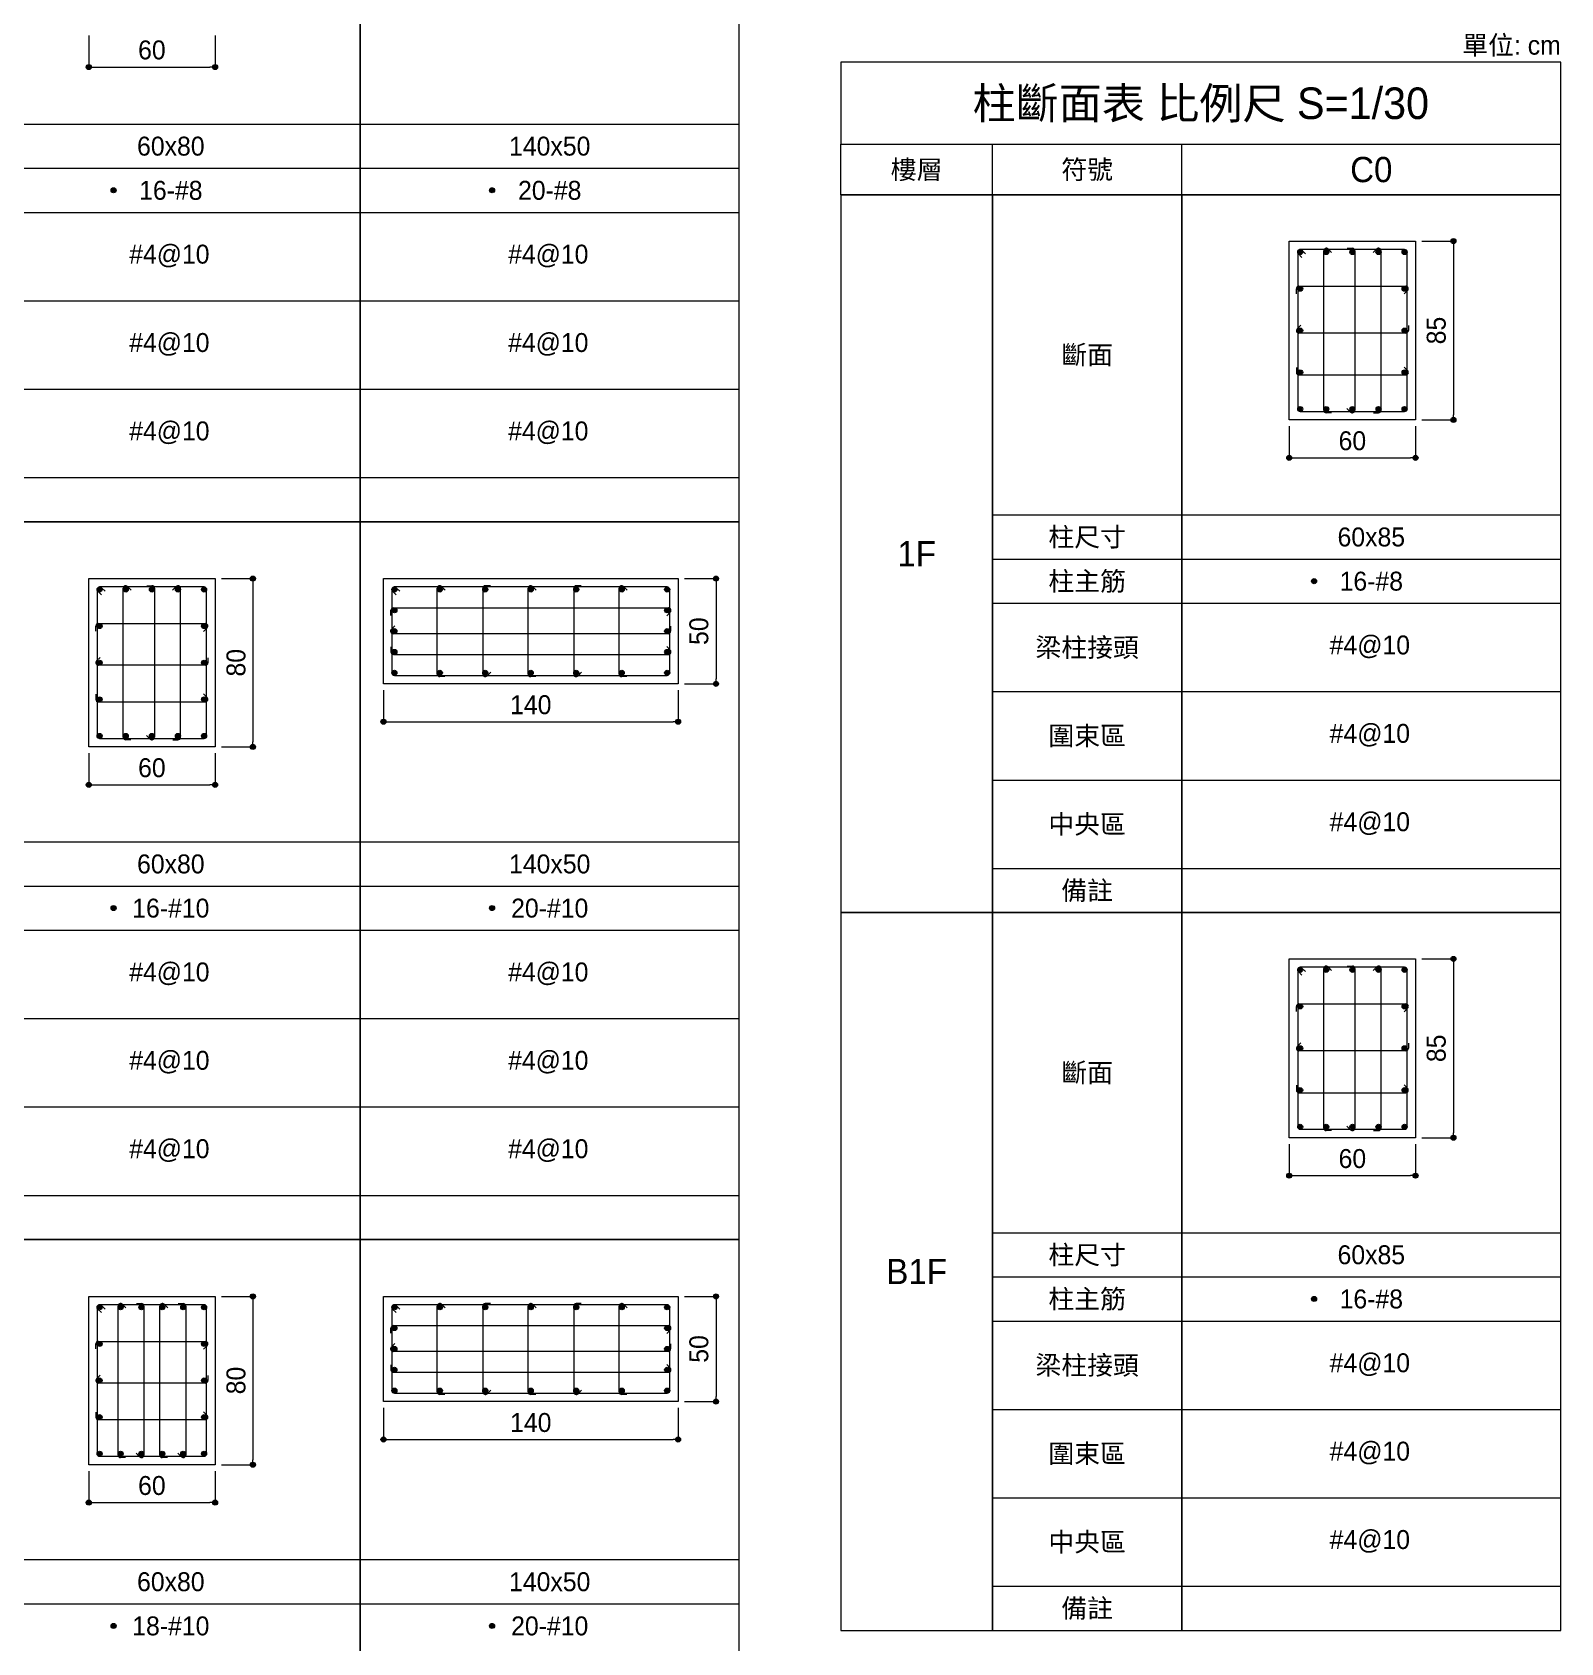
# Model space of a CAD drawing. Header units: millimetres. Extents: x 0 to 4841, y 0 to 7079.
# Drawn here: x 2421 to 4841, y 2772 to 5323 of the extents above; entities that cross this region are included whole.
import ezdxf
from ezdxf.enums import TextEntityAlignment as Align

# ---------------------------------------------------------------- set-up
doc = ezdxf.new("R2010")
doc.units = ezdxf.units.MM
for name, color, linetype, lineweight in [('101', 1, 'Continuous', 0), ('26', 1, 'Continuous', 15), ('27', 3, 'Continuous', 15), ('DIM', 7, 'Continuous', 15), ('FL', 4, 'Continuous', 0), ('MAIN', 2, 'Continuous', 15), ('MAINBAR', 2, 'Continuous', 0), ('SECTTXT', 2, 'Continuous', 0), ('STIRRUP', 2, 'Continuous', 15), ('SYMBOL', 7, 'Continuous', 0), ('TEXT', 2, 'Continuous', 0), ('TIES', 3, 'Continuous', 0)]:
    doc.layers.add(name, color=color, linetype=linetype, lineweight=lineweight)
doc.styles.add('圖名', font='', dxfattribs={"height": 50})
doc.styles.add('斷面標註30', font='', dxfattribs={"height": 30})
doc.styles.add('構件符號', font='', dxfattribs={"height": 40})
doc.styles.add('樓層符號', font='', dxfattribs={"height": 40})
doc.styles.add('註解', font='', dxfattribs={"height": 40})
doc.styles.add('項目欄', font='', dxfattribs={"height": 30})
doc.styles.get('圖名').set_extended_font_data('新細明體')
doc.styles.get('斷面標註30').set_extended_font_data('新細明體')
doc.styles.get('構件符號').set_extended_font_data('新細明體')
doc.styles.get('樓層符號').set_extended_font_data('新細明體')
doc.styles.get('註解').set_extended_font_data('新細明體')
doc.styles.get('項目欄').set_extended_font_data('新細明體')

# ---------------------------------------------------------------- blocks, each defined once
blk = doc.blocks.new('VDDIM_CIRCLE')
h = blk.add_hatch(color=256)
edge = h.paths.add_edge_path()
edge.add_arc((0, 0), 0.5, 0, 180)
edge.add_arc((0, 0), 0.5, 180, 360)
h = blk.add_hatch(color=256)
edge = h.paths.add_edge_path()
edge.add_arc((0, 0), 0.5, 0, 180)
edge.add_arc((0, 0), 0.5, 180, 360)
blk.add_line((-0.5, 0), (-1, 0))
blk.add_line((-0.5, 0), (-1, 0))
blk.add_circle((0, 0), 0.5)
blk.add_circle((0, 0), 0.5)

msp = doc.modelspace()

# ---------------------------------------------------------------- hatches: boundary and pattern name
at = {"layer": 'MAIN'}
h = msp.add_hatch(color=256, dxfattribs=at)
edge = h.paths.add_edge_path()
edge.add_arc((2549.4, 5073), 4, 0, 180)
edge.add_arc((2549.4, 5073), 4, 180, 360)
h = msp.add_hatch(color=256, dxfattribs=at)
edge = h.paths.add_edge_path()
edge.add_arc((3148.6, 5073), 4, 0, 180)
edge.add_arc((3148.6, 5073), 4, 180, 360)
h = msp.add_hatch(color=256, dxfattribs=at)
edge = h.paths.add_edge_path()
edge.add_arc((4428.4, 4975.2), 4, 0, 180)
edge.add_arc((4428.4, 4975.2), 4, 180, 360)
h = msp.add_hatch(color=256, dxfattribs=at)
edge = h.paths.add_edge_path()
edge.add_arc((4469.7, 4975.2), 4, 0, 180)
edge.add_arc((4469.7, 4975.2), 4, 180, 360)
h = msp.add_hatch(color=256, dxfattribs=at)
edge = h.paths.add_edge_path()
edge.add_arc((4511, 4975.2), 4, 0, 180)
edge.add_arc((4511, 4975.2), 4, 180, 360)
h = msp.add_hatch(color=256, dxfattribs=at)
edge = h.paths.add_edge_path()
edge.add_arc((4552.4, 4975.2), 4, 0, 180)
edge.add_arc((4552.4, 4975.2), 4, 180, 360)
h = msp.add_hatch(color=256, dxfattribs=at)
edge = h.paths.add_edge_path()
edge.add_arc((4593.7, 4975.2), 4, 0, 180)
edge.add_arc((4593.7, 4975.2), 4, 180, 360)
h = msp.add_hatch(color=256, dxfattribs=at)
edge = h.paths.add_edge_path()
edge.add_arc((4428.4, 4917.2), 4, 0, 180)
edge.add_arc((4428.4, 4917.2), 4, 180, 360)
h = msp.add_hatch(color=256, dxfattribs=at)
edge = h.paths.add_edge_path()
edge.add_arc((4593.7, 4917.2), 4, 0, 180)
edge.add_arc((4593.7, 4917.2), 4, 180, 360)
h = msp.add_hatch(color=256, dxfattribs=at)
edge = h.paths.add_edge_path()
edge.add_arc((4428.4, 4850.9), 4, 0, 180)
edge.add_arc((4428.4, 4850.9), 4, 180, 360)
h = msp.add_hatch(color=256, dxfattribs=at)
edge = h.paths.add_edge_path()
edge.add_arc((4593.7, 4850.9), 4, 0, 180)
edge.add_arc((4593.7, 4850.9), 4, 180, 360)
h = msp.add_hatch(color=256, dxfattribs=at)
edge = h.paths.add_edge_path()
edge.add_arc((4428.4, 4784.6), 4, 0, 180)
edge.add_arc((4428.4, 4784.6), 4, 180, 360)
h = msp.add_hatch(color=256, dxfattribs=at)
edge = h.paths.add_edge_path()
edge.add_arc((4593.7, 4784.6), 4, 0, 180)
edge.add_arc((4593.7, 4784.6), 4, 180, 360)
h = msp.add_hatch(color=256, dxfattribs=at)
edge = h.paths.add_edge_path()
edge.add_arc((4428.4, 4726.6), 4, 0, 180)
edge.add_arc((4428.4, 4726.6), 4, 180, 360)
h = msp.add_hatch(color=256, dxfattribs=at)
edge = h.paths.add_edge_path()
edge.add_arc((4469.7, 4726.6), 4, 0, 180)
edge.add_arc((4469.7, 4726.6), 4, 180, 360)
h = msp.add_hatch(color=256, dxfattribs=at)
edge = h.paths.add_edge_path()
edge.add_arc((4511, 4726.6), 4, 0, 180)
edge.add_arc((4511, 4726.6), 4, 180, 360)
h = msp.add_hatch(color=256, dxfattribs=at)
edge = h.paths.add_edge_path()
edge.add_arc((4552.4, 4726.6), 4, 0, 180)
edge.add_arc((4552.4, 4726.6), 4, 180, 360)
h = msp.add_hatch(color=256, dxfattribs=at)
edge = h.paths.add_edge_path()
edge.add_arc((4593.7, 4726.6), 4, 0, 180)
edge.add_arc((4593.7, 4726.6), 4, 180, 360)
h = msp.add_hatch(color=256, dxfattribs=at)
edge = h.paths.add_edge_path()
edge.add_arc((2527.3, 4440.7), 4, 0, 180)
edge.add_arc((2527.3, 4440.7), 4, 180, 360)
h = msp.add_hatch(color=256, dxfattribs=at)
edge = h.paths.add_edge_path()
edge.add_arc((2568.7, 4440.7), 4, 0, 180)
edge.add_arc((2568.7, 4440.7), 4, 180, 360)
h = msp.add_hatch(color=256, dxfattribs=at)
edge = h.paths.add_edge_path()
edge.add_arc((2610, 4440.7), 4, 0, 180)
edge.add_arc((2610, 4440.7), 4, 180, 360)
h = msp.add_hatch(color=256, dxfattribs=at)
edge = h.paths.add_edge_path()
edge.add_arc((2651.3, 4440.7), 4, 0, 180)
edge.add_arc((2651.3, 4440.7), 4, 180, 360)
h = msp.add_hatch(color=256, dxfattribs=at)
edge = h.paths.add_edge_path()
edge.add_arc((2692.7, 4440.7), 4, 0, 180)
edge.add_arc((2692.7, 4440.7), 4, 180, 360)
h = msp.add_hatch(color=256, dxfattribs=at)
edge = h.paths.add_edge_path()
edge.add_arc((2994, 4440.7), 4, 0, 180)
edge.add_arc((2994, 4440.7), 4, 180, 360)
h = msp.add_hatch(color=256, dxfattribs=at)
edge = h.paths.add_edge_path()
edge.add_arc((3066, 4440.7), 4, 0, 180)
edge.add_arc((3066, 4440.7), 4, 180, 360)
h = msp.add_hatch(color=256, dxfattribs=at)
edge = h.paths.add_edge_path()
edge.add_arc((3138, 4440.7), 4, 0, 180)
edge.add_arc((3138, 4440.7), 4, 180, 360)
h = msp.add_hatch(color=256, dxfattribs=at)
edge = h.paths.add_edge_path()
edge.add_arc((3210, 4440.7), 4, 0, 180)
edge.add_arc((3210, 4440.7), 4, 180, 360)
h = msp.add_hatch(color=256, dxfattribs=at)
edge = h.paths.add_edge_path()
edge.add_arc((3282, 4440.7), 4, 0, 180)
edge.add_arc((3282, 4440.7), 4, 180, 360)
h = msp.add_hatch(color=256, dxfattribs=at)
edge = h.paths.add_edge_path()
edge.add_arc((3354, 4440.7), 4, 0, 180)
edge.add_arc((3354, 4440.7), 4, 180, 360)
h = msp.add_hatch(color=256, dxfattribs=at)
edge = h.paths.add_edge_path()
edge.add_arc((3426, 4440.7), 4, 0, 180)
edge.add_arc((3426, 4440.7), 4, 180, 360)
h = msp.add_hatch(color=256, dxfattribs=at)
edge = h.paths.add_edge_path()
edge.add_arc((4450.4, 4453.9), 4, 0, 180)
edge.add_arc((4450.4, 4453.9), 4, 180, 360)
h = msp.add_hatch(color=256, dxfattribs=at)
edge = h.paths.add_edge_path()
edge.add_arc((2994, 4407.7), 4, 0, 180)
edge.add_arc((2994, 4407.7), 4, 180, 360)
h = msp.add_hatch(color=256, dxfattribs=at)
edge = h.paths.add_edge_path()
edge.add_arc((3426, 4407.7), 4, 0, 180)
edge.add_arc((3426, 4407.7), 4, 180, 360)
h = msp.add_hatch(color=256, dxfattribs=at)
edge = h.paths.add_edge_path()
edge.add_arc((2527.3, 4382.7), 4, 0, 180)
edge.add_arc((2527.3, 4382.7), 4, 180, 360)
h = msp.add_hatch(color=256, dxfattribs=at)
edge = h.paths.add_edge_path()
edge.add_arc((2692.7, 4382.7), 4, 0, 180)
edge.add_arc((2692.7, 4382.7), 4, 180, 360)
h = msp.add_hatch(color=256, dxfattribs=at)
edge = h.paths.add_edge_path()
edge.add_arc((2994, 4374.7), 4, 0, 180)
edge.add_arc((2994, 4374.7), 4, 180, 360)
h = msp.add_hatch(color=256, dxfattribs=at)
edge = h.paths.add_edge_path()
edge.add_arc((3426, 4374.7), 4, 0, 180)
edge.add_arc((3426, 4374.7), 4, 180, 360)
h = msp.add_hatch(color=256, dxfattribs=at)
edge = h.paths.add_edge_path()
edge.add_arc((2994, 4341.7), 4, 0, 180)
edge.add_arc((2994, 4341.7), 4, 180, 360)
h = msp.add_hatch(color=256, dxfattribs=at)
edge = h.paths.add_edge_path()
edge.add_arc((3426, 4341.7), 4, 0, 180)
edge.add_arc((3426, 4341.7), 4, 180, 360)
h = msp.add_hatch(color=256, dxfattribs=at)
edge = h.paths.add_edge_path()
edge.add_arc((2527.3, 4324.7), 4, 0, 180)
edge.add_arc((2527.3, 4324.7), 4, 180, 360)
h = msp.add_hatch(color=256, dxfattribs=at)
edge = h.paths.add_edge_path()
edge.add_arc((2692.7, 4324.7), 4, 0, 180)
edge.add_arc((2692.7, 4324.7), 4, 180, 360)
h = msp.add_hatch(color=256, dxfattribs=at)
edge = h.paths.add_edge_path()
edge.add_arc((2994, 4308.7), 4, 0, 180)
edge.add_arc((2994, 4308.7), 4, 180, 360)
h = msp.add_hatch(color=256, dxfattribs=at)
edge = h.paths.add_edge_path()
edge.add_arc((3066, 4308.7), 4, 0, 180)
edge.add_arc((3066, 4308.7), 4, 180, 360)
h = msp.add_hatch(color=256, dxfattribs=at)
edge = h.paths.add_edge_path()
edge.add_arc((3138, 4308.7), 4, 0, 180)
edge.add_arc((3138, 4308.7), 4, 180, 360)
h = msp.add_hatch(color=256, dxfattribs=at)
edge = h.paths.add_edge_path()
edge.add_arc((3210, 4308.7), 4, 0, 180)
edge.add_arc((3210, 4308.7), 4, 180, 360)
h = msp.add_hatch(color=256, dxfattribs=at)
edge = h.paths.add_edge_path()
edge.add_arc((3282, 4308.7), 4, 0, 180)
edge.add_arc((3282, 4308.7), 4, 180, 360)
h = msp.add_hatch(color=256, dxfattribs=at)
edge = h.paths.add_edge_path()
edge.add_arc((3354, 4308.7), 4, 0, 180)
edge.add_arc((3354, 4308.7), 4, 180, 360)
h = msp.add_hatch(color=256, dxfattribs=at)
edge = h.paths.add_edge_path()
edge.add_arc((3426, 4308.7), 4, 0, 180)
edge.add_arc((3426, 4308.7), 4, 180, 360)
h = msp.add_hatch(color=256, dxfattribs=at)
edge = h.paths.add_edge_path()
edge.add_arc((2527.3, 4266.7), 4, 0, 180)
edge.add_arc((2527.3, 4266.7), 4, 180, 360)
h = msp.add_hatch(color=256, dxfattribs=at)
edge = h.paths.add_edge_path()
edge.add_arc((2692.7, 4266.7), 4, 0, 180)
edge.add_arc((2692.7, 4266.7), 4, 180, 360)
h = msp.add_hatch(color=256, dxfattribs=at)
edge = h.paths.add_edge_path()
edge.add_arc((2527.3, 4208.7), 4, 0, 180)
edge.add_arc((2527.3, 4208.7), 4, 180, 360)
h = msp.add_hatch(color=256, dxfattribs=at)
edge = h.paths.add_edge_path()
edge.add_arc((2568.7, 4208.7), 4, 0, 180)
edge.add_arc((2568.7, 4208.7), 4, 180, 360)
h = msp.add_hatch(color=256, dxfattribs=at)
edge = h.paths.add_edge_path()
edge.add_arc((2610, 4208.7), 4, 0, 180)
edge.add_arc((2610, 4208.7), 4, 180, 360)
h = msp.add_hatch(color=256, dxfattribs=at)
edge = h.paths.add_edge_path()
edge.add_arc((2651.3, 4208.7), 4, 0, 180)
edge.add_arc((2651.3, 4208.7), 4, 180, 360)
h = msp.add_hatch(color=256, dxfattribs=at)
edge = h.paths.add_edge_path()
edge.add_arc((2692.7, 4208.7), 4, 0, 180)
edge.add_arc((2692.7, 4208.7), 4, 180, 360)
h = msp.add_hatch(color=256, dxfattribs=at)
edge = h.paths.add_edge_path()
edge.add_arc((2549.4, 3936), 4, 0, 180)
edge.add_arc((2549.4, 3936), 4, 180, 360)
h = msp.add_hatch(color=256, dxfattribs=at)
edge = h.paths.add_edge_path()
edge.add_arc((3148.6, 3936), 4, 0, 180)
edge.add_arc((3148.6, 3936), 4, 180, 360)
h = msp.add_hatch(color=256, dxfattribs=at)
edge = h.paths.add_edge_path()
edge.add_arc((4428.4, 3838.2), 4, 0, 180)
edge.add_arc((4428.4, 3838.2), 4, 180, 360)
h = msp.add_hatch(color=256, dxfattribs=at)
edge = h.paths.add_edge_path()
edge.add_arc((4469.7, 3838.2), 4, 0, 180)
edge.add_arc((4469.7, 3838.2), 4, 180, 360)
h = msp.add_hatch(color=256, dxfattribs=at)
edge = h.paths.add_edge_path()
edge.add_arc((4511, 3838.2), 4, 0, 180)
edge.add_arc((4511, 3838.2), 4, 180, 360)
h = msp.add_hatch(color=256, dxfattribs=at)
edge = h.paths.add_edge_path()
edge.add_arc((4552.4, 3838.2), 4, 0, 180)
edge.add_arc((4552.4, 3838.2), 4, 180, 360)
h = msp.add_hatch(color=256, dxfattribs=at)
edge = h.paths.add_edge_path()
edge.add_arc((4593.7, 3838.2), 4, 0, 180)
edge.add_arc((4593.7, 3838.2), 4, 180, 360)
h = msp.add_hatch(color=256, dxfattribs=at)
edge = h.paths.add_edge_path()
edge.add_arc((4428.4, 3780.2), 4, 0, 180)
edge.add_arc((4428.4, 3780.2), 4, 180, 360)
h = msp.add_hatch(color=256, dxfattribs=at)
edge = h.paths.add_edge_path()
edge.add_arc((4593.7, 3780.2), 4, 0, 180)
edge.add_arc((4593.7, 3780.2), 4, 180, 360)
h = msp.add_hatch(color=256, dxfattribs=at)
edge = h.paths.add_edge_path()
edge.add_arc((4428.4, 3713.9), 4, 0, 180)
edge.add_arc((4428.4, 3713.9), 4, 180, 360)
h = msp.add_hatch(color=256, dxfattribs=at)
edge = h.paths.add_edge_path()
edge.add_arc((4593.7, 3713.9), 4, 0, 180)
edge.add_arc((4593.7, 3713.9), 4, 180, 360)
h = msp.add_hatch(color=256, dxfattribs=at)
edge = h.paths.add_edge_path()
edge.add_arc((4428.4, 3647.6), 4, 0, 180)
edge.add_arc((4428.4, 3647.6), 4, 180, 360)
h = msp.add_hatch(color=256, dxfattribs=at)
edge = h.paths.add_edge_path()
edge.add_arc((4593.7, 3647.6), 4, 0, 180)
edge.add_arc((4593.7, 3647.6), 4, 180, 360)
h = msp.add_hatch(color=256, dxfattribs=at)
edge = h.paths.add_edge_path()
edge.add_arc((4428.4, 3589.6), 4, 0, 180)
edge.add_arc((4428.4, 3589.6), 4, 180, 360)
h = msp.add_hatch(color=256, dxfattribs=at)
edge = h.paths.add_edge_path()
edge.add_arc((4469.7, 3589.6), 4, 0, 180)
edge.add_arc((4469.7, 3589.6), 4, 180, 360)
h = msp.add_hatch(color=256, dxfattribs=at)
edge = h.paths.add_edge_path()
edge.add_arc((4511, 3589.6), 4, 0, 180)
edge.add_arc((4511, 3589.6), 4, 180, 360)
h = msp.add_hatch(color=256, dxfattribs=at)
edge = h.paths.add_edge_path()
edge.add_arc((4552.4, 3589.6), 4, 0, 180)
edge.add_arc((4552.4, 3589.6), 4, 180, 360)
h = msp.add_hatch(color=256, dxfattribs=at)
edge = h.paths.add_edge_path()
edge.add_arc((4593.7, 3589.6), 4, 0, 180)
edge.add_arc((4593.7, 3589.6), 4, 180, 360)
h = msp.add_hatch(color=256, dxfattribs=at)
edge = h.paths.add_edge_path()
edge.add_arc((4450.4, 3316.9), 4, 0, 180)
edge.add_arc((4450.4, 3316.9), 4, 180, 360)
h = msp.add_hatch(color=256, dxfattribs=at)
edge = h.paths.add_edge_path()
edge.add_arc((2527.3, 3303.7), 4, 0, 180)
edge.add_arc((2527.3, 3303.7), 4, 180, 360)
h = msp.add_hatch(color=256, dxfattribs=at)
edge = h.paths.add_edge_path()
edge.add_arc((2560.4, 3303.7), 4, 0, 180)
edge.add_arc((2560.4, 3303.7), 4, 180, 360)
h = msp.add_hatch(color=256, dxfattribs=at)
edge = h.paths.add_edge_path()
edge.add_arc((2593.5, 3303.7), 4, 0, 180)
edge.add_arc((2593.5, 3303.7), 4, 180, 360)
h = msp.add_hatch(color=256, dxfattribs=at)
edge = h.paths.add_edge_path()
edge.add_arc((2626.5, 3303.7), 4, 0, 180)
edge.add_arc((2626.5, 3303.7), 4, 180, 360)
h = msp.add_hatch(color=256, dxfattribs=at)
edge = h.paths.add_edge_path()
edge.add_arc((2659.6, 3303.7), 4, 0, 180)
edge.add_arc((2659.6, 3303.7), 4, 180, 360)
h = msp.add_hatch(color=256, dxfattribs=at)
edge = h.paths.add_edge_path()
edge.add_arc((2692.7, 3303.7), 4, 0, 180)
edge.add_arc((2692.7, 3303.7), 4, 180, 360)
h = msp.add_hatch(color=256, dxfattribs=at)
edge = h.paths.add_edge_path()
edge.add_arc((2994, 3303.7), 4, 0, 180)
edge.add_arc((2994, 3303.7), 4, 180, 360)
h = msp.add_hatch(color=256, dxfattribs=at)
edge = h.paths.add_edge_path()
edge.add_arc((3066, 3303.7), 4, 0, 180)
edge.add_arc((3066, 3303.7), 4, 180, 360)
h = msp.add_hatch(color=256, dxfattribs=at)
edge = h.paths.add_edge_path()
edge.add_arc((3138, 3303.7), 4, 0, 180)
edge.add_arc((3138, 3303.7), 4, 180, 360)
h = msp.add_hatch(color=256, dxfattribs=at)
edge = h.paths.add_edge_path()
edge.add_arc((3210, 3303.7), 4, 0, 180)
edge.add_arc((3210, 3303.7), 4, 180, 360)
h = msp.add_hatch(color=256, dxfattribs=at)
edge = h.paths.add_edge_path()
edge.add_arc((3282, 3303.7), 4, 0, 180)
edge.add_arc((3282, 3303.7), 4, 180, 360)
h = msp.add_hatch(color=256, dxfattribs=at)
edge = h.paths.add_edge_path()
edge.add_arc((3354, 3303.7), 4, 0, 180)
edge.add_arc((3354, 3303.7), 4, 180, 360)
h = msp.add_hatch(color=256, dxfattribs=at)
edge = h.paths.add_edge_path()
edge.add_arc((3426, 3303.7), 4, 0, 180)
edge.add_arc((3426, 3303.7), 4, 180, 360)
h = msp.add_hatch(color=256, dxfattribs=at)
edge = h.paths.add_edge_path()
edge.add_arc((2994, 3270.7), 4, 0, 180)
edge.add_arc((2994, 3270.7), 4, 180, 360)
h = msp.add_hatch(color=256, dxfattribs=at)
edge = h.paths.add_edge_path()
edge.add_arc((3426, 3270.7), 4, 0, 180)
edge.add_arc((3426, 3270.7), 4, 180, 360)
h = msp.add_hatch(color=256, dxfattribs=at)
edge = h.paths.add_edge_path()
edge.add_arc((2527.3, 3245.7), 4, 0, 180)
edge.add_arc((2527.3, 3245.7), 4, 180, 360)
h = msp.add_hatch(color=256, dxfattribs=at)
edge = h.paths.add_edge_path()
edge.add_arc((2692.7, 3245.7), 4, 0, 180)
edge.add_arc((2692.7, 3245.7), 4, 180, 360)
h = msp.add_hatch(color=256, dxfattribs=at)
edge = h.paths.add_edge_path()
edge.add_arc((2994, 3237.7), 4, 0, 180)
edge.add_arc((2994, 3237.7), 4, 180, 360)
h = msp.add_hatch(color=256, dxfattribs=at)
edge = h.paths.add_edge_path()
edge.add_arc((3426, 3237.7), 4, 0, 180)
edge.add_arc((3426, 3237.7), 4, 180, 360)
h = msp.add_hatch(color=256, dxfattribs=at)
edge = h.paths.add_edge_path()
edge.add_arc((2527.3, 3187.7), 4, 0, 180)
edge.add_arc((2527.3, 3187.7), 4, 180, 360)
h = msp.add_hatch(color=256, dxfattribs=at)
edge = h.paths.add_edge_path()
edge.add_arc((2692.7, 3187.7), 4, 0, 180)
edge.add_arc((2692.7, 3187.7), 4, 180, 360)
h = msp.add_hatch(color=256, dxfattribs=at)
edge = h.paths.add_edge_path()
edge.add_arc((2994, 3204.7), 4, 0, 180)
edge.add_arc((2994, 3204.7), 4, 180, 360)
h = msp.add_hatch(color=256, dxfattribs=at)
edge = h.paths.add_edge_path()
edge.add_arc((3426, 3204.7), 4, 0, 180)
edge.add_arc((3426, 3204.7), 4, 180, 360)
h = msp.add_hatch(color=256, dxfattribs=at)
edge = h.paths.add_edge_path()
edge.add_arc((2994, 3171.7), 4, 0, 180)
edge.add_arc((2994, 3171.7), 4, 180, 360)
h = msp.add_hatch(color=256, dxfattribs=at)
edge = h.paths.add_edge_path()
edge.add_arc((3066, 3171.7), 4, 0, 180)
edge.add_arc((3066, 3171.7), 4, 180, 360)
h = msp.add_hatch(color=256, dxfattribs=at)
edge = h.paths.add_edge_path()
edge.add_arc((3138, 3171.7), 4, 0, 180)
edge.add_arc((3138, 3171.7), 4, 180, 360)
h = msp.add_hatch(color=256, dxfattribs=at)
edge = h.paths.add_edge_path()
edge.add_arc((3210, 3171.7), 4, 0, 180)
edge.add_arc((3210, 3171.7), 4, 180, 360)
h = msp.add_hatch(color=256, dxfattribs=at)
edge = h.paths.add_edge_path()
edge.add_arc((3282, 3171.7), 4, 0, 180)
edge.add_arc((3282, 3171.7), 4, 180, 360)
h = msp.add_hatch(color=256, dxfattribs=at)
edge = h.paths.add_edge_path()
edge.add_arc((3354, 3171.7), 4, 0, 180)
edge.add_arc((3354, 3171.7), 4, 180, 360)
h = msp.add_hatch(color=256, dxfattribs=at)
edge = h.paths.add_edge_path()
edge.add_arc((3426, 3171.7), 4, 0, 180)
edge.add_arc((3426, 3171.7), 4, 180, 360)
h = msp.add_hatch(color=256, dxfattribs=at)
edge = h.paths.add_edge_path()
edge.add_arc((2527.3, 3129.7), 4, 0, 180)
edge.add_arc((2527.3, 3129.7), 4, 180, 360)
h = msp.add_hatch(color=256, dxfattribs=at)
edge = h.paths.add_edge_path()
edge.add_arc((2692.7, 3129.7), 4, 0, 180)
edge.add_arc((2692.7, 3129.7), 4, 180, 360)
h = msp.add_hatch(color=256, dxfattribs=at)
edge = h.paths.add_edge_path()
edge.add_arc((2527.3, 3071.7), 4, 0, 180)
edge.add_arc((2527.3, 3071.7), 4, 180, 360)
h = msp.add_hatch(color=256, dxfattribs=at)
edge = h.paths.add_edge_path()
edge.add_arc((2560.4, 3071.7), 4, 0, 180)
edge.add_arc((2560.4, 3071.7), 4, 180, 360)
h = msp.add_hatch(color=256, dxfattribs=at)
edge = h.paths.add_edge_path()
edge.add_arc((2593.5, 3071.7), 4, 0, 180)
edge.add_arc((2593.5, 3071.7), 4, 180, 360)
h = msp.add_hatch(color=256, dxfattribs=at)
edge = h.paths.add_edge_path()
edge.add_arc((2626.5, 3071.7), 4, 0, 180)
edge.add_arc((2626.5, 3071.7), 4, 180, 360)
h = msp.add_hatch(color=256, dxfattribs=at)
edge = h.paths.add_edge_path()
edge.add_arc((2659.6, 3071.7), 4, 0, 180)
edge.add_arc((2659.6, 3071.7), 4, 180, 360)
h = msp.add_hatch(color=256, dxfattribs=at)
edge = h.paths.add_edge_path()
edge.add_arc((2692.7, 3071.7), 4, 0, 180)
edge.add_arc((2692.7, 3071.7), 4, 180, 360)
h = msp.add_hatch(color=256, dxfattribs=at)
edge = h.paths.add_edge_path()
edge.add_arc((2549.4, 2799), 4, 0, 180)
edge.add_arc((2549.4, 2799), 4, 180, 360)
h = msp.add_hatch(color=256, dxfattribs=at)
edge = h.paths.add_edge_path()
edge.add_arc((3148.6, 2799), 4, 0, 180)
edge.add_arc((3148.6, 2799), 4, 180, 360)

# ---------------------------------------------------------------- linework, layer by layer
at = {"layer": '26'}
for p, q in [((2940, 4548), (2940, 5685)), ((2940, 5685), (2940, 4548)), ((3540, 4548), (3540, 5685)), ((4841, 5275.9), (3701, 5275.9)), ((3701, 5275.9), (3701, 5145.9)), ((4841, 5145.9), (4841, 5275.9)), ((2340, 5178), (2940, 5178)), ((2940, 5178), (3540, 5178)), ((3701, 5065.9), (3701, 5145.9)), ((3701, 5145.9), (4841, 5145.9)), ((3941, 5065.9), (3941, 5145.9)), ((4241, 5065.9), (4241, 5145.9)), ((4841, 5065.9), (4841, 5145.9)), ((2340, 5108), (2940, 5108)), ((2940, 5108), (3540, 5108)), ((3701, 5065.9), (3941, 5065.9)), ((3941, 5065.9), (3701, 5065.9)), ((3701, 5065.9), (3701, 3928.9)), ((3941, 5065.9), (4241, 5065.9)), ((4241, 5065.9), (3941, 5065.9)), ((3941, 5065.9), (3941, 3928.9)), ((3941, 3928.9), (3941, 5065.9)), ((4241, 5065.9), (4841, 5065.9)), ((4841, 5065.9), (4241, 5065.9)), ((4241, 5065.9), (4241, 3928.9)), ((4241, 3928.9), (4241, 5065.9)), ((4841, 3928.9), (4841, 5065.9)), ((2340, 5038), (2940, 5038)), ((2940, 5038), (3540, 5038)), ((2340, 4898), (2940, 4898)), ((2940, 4898), (3540, 4898)), ((2340, 4758), (2940, 4758)), ((2940, 4758), (3540, 4758)), ((2340, 4618), (2940, 4618)), ((2940, 4618), (3540, 4618)), ((2940, 4548), (2340, 4548)), ((2340, 4548), (2940, 4548)), ((2940, 3411), (2940, 4548)), ((2940, 4548), (3540, 4548)), ((3540, 4548), (2940, 4548)), ((2940, 4548), (2940, 3411)), ((3540, 3411), (3540, 4548)), ((3941, 4558.9), (4241, 4558.9)), ((4241, 4558.9), (4841, 4558.9)), ((3941, 4488.9), (4241, 4488.9)), ((4241, 4488.9), (4841, 4488.9)), ((3941, 4418.9), (4241, 4418.9)), ((4241, 4418.9), (4841, 4418.9)), ((3941, 4278.9), (4241, 4278.9)), ((4241, 4278.9), (4841, 4278.9)), ((3941, 4138.9), (4241, 4138.9)), ((4241, 4138.9), (4841, 4138.9)), ((2340, 4041), (2940, 4041)), ((2940, 4041), (3540, 4041)), ((3941, 3998.9), (4241, 3998.9)), ((4241, 3998.9), (4841, 3998.9)), ((2340, 3971), (2940, 3971)), ((2940, 3971), (3540, 3971)), ((3701, 3928.9), (3941, 3928.9)), ((3941, 3928.9), (3701, 3928.9)), ((3701, 3928.9), (3701, 2791.9)), ((3941, 3928.9), (4241, 3928.9)), ((3941, 2791.9), (3941, 3928.9)), ((4241, 3928.9), (3941, 3928.9)), ((3941, 3928.9), (3941, 2791.9)), ((4241, 3928.9), (4841, 3928.9)), ((4841, 3928.9), (4241, 3928.9)), ((4241, 3928.9), (4241, 2791.9)), ((4241, 2791.9), (4241, 3928.9)), ((4841, 2791.9), (4841, 3928.9)), ((2340, 3901), (2940, 3901)), ((2940, 3901), (3540, 3901)), ((2340, 3761), (2940, 3761)), ((2940, 3761), (3540, 3761)), ((2340, 3621), (2940, 3621)), ((2940, 3621), (3540, 3621)), ((2340, 3481), (2940, 3481)), ((2940, 3481), (3540, 3481)), ((3941, 3421.9), (4241, 3421.9)), ((4241, 3421.9), (4841, 3421.9)), ((2340, 3411), (2940, 3411)), ((2340, 3411), (2940, 3411)), ((2940, 3411), (2340, 3411)), ((2940, 3411), (3540, 3411)), ((2940, 2274), (2940, 3411)), ((2940, 3411), (3540, 3411)), ((3540, 3411), (2940, 3411)), ((2940, 3411), (2940, 2274)), ((3540, 2274), (3540, 3411)), ((3941, 3351.9), (4241, 3351.9)), ((4241, 3351.9), (4841, 3351.9)), ((3941, 3281.9), (4241, 3281.9)), ((4241, 3281.9), (4841, 3281.9)), ((3941, 3141.9), (4241, 3141.9)), ((4241, 3141.9), (4841, 3141.9)), ((3941, 3001.9), (4241, 3001.9)), ((4241, 3001.9), (4841, 3001.9)), ((2340, 2904), (2940, 2904)), ((2940, 2904), (3540, 2904)), ((3941, 2861.9), (4241, 2861.9)), ((4241, 2861.9), (4841, 2861.9)), ((2340, 2834), (2940, 2834)), ((2940, 2834), (3540, 2834)), ((3701, 2791.9), (3941, 2791.9)), ((3941, 2791.9), (4241, 2791.9)), ((4241, 2791.9), (4841, 2791.9))]:
    msp.add_line(p, q, dxfattribs=at)
at = {"layer": '27'}
for p, q in [((4411, 4709.2), (4411, 4992.6)), ((4411, 4992.6), (4611, 4992.6)), ((4611, 4992.6), (4611, 4709.2)), ((4611, 4709.2), (4411, 4709.2)), ((2510, 4191.3), (2510, 4458)), ((2510, 4458), (2710, 4458)), ((2710, 4458), (2710, 4191.3)), ((2976.7, 4291.3), (2976.7, 4458)), ((2976.7, 4458), (3443.3, 4458)), ((3443.3, 4458), (3443.3, 4291.3)), ((3443.3, 4291.3), (2976.7, 4291.3)), ((2710, 4191.3), (2510, 4191.3)), ((4411, 3572.2), (4411, 3855.6)), ((4411, 3855.6), (4611, 3855.6)), ((4611, 3855.6), (4611, 3572.2)), ((4611, 3572.2), (4411, 3572.2)), ((2510, 3054.3), (2510, 3321)), ((2510, 3321), (2710, 3321)), ((2710, 3321), (2710, 3054.3)), ((2976.7, 3154.3), (2976.7, 3321)), ((2976.7, 3321), (3443.3, 3321)), ((3443.3, 3321), (3443.3, 3154.3)), ((3443.3, 3154.3), (2976.7, 3154.3)), ((2710, 3054.3), (2510, 3054.3))]:
    msp.add_line(p, q, dxfattribs=at)
at = {"layer": 'DIM'}
for p, q in [((2510, 5318.3), (2510, 5268.3)), ((2710, 5318.3), (2710, 5268.3)), ((2518, 5268.3), (2702, 5268.3)), ((4621, 4992.6), (4671, 4992.6)), ((4671, 4984.6), (4671, 4717.2)), ((4411, 4699.2), (4411, 4649.2)), ((4611, 4699.2), (4611, 4649.2)), ((4621, 4709.2), (4671, 4709.2)), ((4419, 4649.2), (4603, 4649.2)), ((2720, 4458), (2770, 4458)), ((2770, 4450), (2770, 4199.3)), ((3453.3, 4458), (3503.3, 4458)), ((3503.3, 4450), (3503.3, 4299.3)), ((3453.3, 4291.3), (3503.3, 4291.3)), ((2976.7, 4281.3), (2976.7, 4231.3)), ((3443.3, 4281.3), (3443.3, 4231.3)), ((2984.7, 4231.3), (3435.3, 4231.3)), ((2720, 4191.3), (2770, 4191.3)), ((2510, 4181.3), (2510, 4131.3)), ((2710, 4181.3), (2710, 4131.3)), ((2518, 4131.3), (2702, 4131.3)), ((4621, 3855.6), (4671, 3855.6)), ((4671, 3847.6), (4671, 3580.2)), ((4621, 3572.2), (4671, 3572.2)), ((4411, 3562.2), (4411, 3512.2)), ((4611, 3562.2), (4611, 3512.2)), ((4419, 3512.2), (4603, 3512.2)), ((2720, 3321), (2770, 3321)), ((3453.3, 3321), (3503.3, 3321)), ((2770, 3313), (2770, 3062.3)), ((3503.3, 3313), (3503.3, 3162.3)), ((2976.7, 3144.3), (2976.7, 3094.3)), ((3443.3, 3144.3), (3443.3, 3094.3)), ((3453.3, 3154.3), (3503.3, 3154.3)), ((2984.7, 3094.3), (3435.3, 3094.3)), ((2510, 3044.3), (2510, 2994.3)), ((2710, 3044.3), (2710, 2994.3)), ((2720, 3054.3), (2770, 3054.3)), ((2518, 2994.3), (2702, 2994.3))]:
    msp.add_line(p, q, dxfattribs=at)
at = {"layer": 'MAIN'}
for centre in [(2549.4, 5073), (3148.6, 5073), (4428.4, 4975.2), (4469.7, 4975.2), (4511, 4975.2), (4552.4, 4975.2), (4593.7, 4975.2), (4428.4, 4917.2), (4593.7, 4917.2), (4428.4, 4850.9), (4593.7, 4850.9), (4428.4, 4784.6), (4593.7, 4784.6), (4428.4, 4726.6), (4469.7, 4726.6), (4511, 4726.6), (4552.4, 4726.6), (4593.7, 4726.6), (2527.3, 4440.7), (2568.7, 4440.7), (2610, 4440.7), (2651.3, 4440.7), (2692.7, 4440.7), (2994, 4440.7), (3066, 4440.7), (3138, 4440.7), (3210, 4440.7), (3282, 4440.7), (3354, 4440.7), (3426, 4440.7), (4450.4, 4453.9), (2994, 4407.7), (3426, 4407.7), (2527.3, 4382.7), (2692.7, 4382.7), (2994, 4374.7), (3426, 4374.7), (2994, 4341.7), (3426, 4341.7), (2527.3, 4324.7), (2692.7, 4324.7), (2994, 4308.7), (3066, 4308.7), (3138, 4308.7), (3210, 4308.7), (3282, 4308.7), (3354, 4308.7), (3426, 4308.7), (2527.3, 4266.7), (2692.7, 4266.7), (2527.3, 4208.7), (2568.7, 4208.7), (2610, 4208.7), (2651.3, 4208.7), (2692.7, 4208.7), (2549.4, 3936), (3148.6, 3936), (4428.4, 3838.2), (4469.7, 3838.2), (4511, 3838.2), (4552.4, 3838.2), (4593.7, 3838.2), (4428.4, 3780.2), (4593.7, 3780.2), (4428.4, 3713.9), (4593.7, 3713.9), (4428.4, 3647.6), (4593.7, 3647.6), (4428.4, 3589.6), (4469.7, 3589.6), (4511, 3589.6), (4552.4, 3589.6), (4593.7, 3589.6), (4450.4, 3316.9), (2527.3, 3303.7), (2560.4, 3303.7), (2593.5, 3303.7), (2626.5, 3303.7), (2659.6, 3303.7), (2692.7, 3303.7), (2994, 3303.7), (3066, 3303.7), (3138, 3303.7), (3210, 3303.7), (3282, 3303.7), (3354, 3303.7), (3426, 3303.7), (2994, 3270.7), (3426, 3270.7), (2527.3, 3245.7), (2692.7, 3245.7), (2994, 3237.7), (3426, 3237.7), (2527.3, 3187.7), (2692.7, 3187.7), (2994, 3204.7), (3426, 3204.7), (2994, 3171.7), (3066, 3171.7), (3138, 3171.7), (3210, 3171.7), (3282, 3171.7), (3354, 3171.7), (3426, 3171.7), (2527.3, 3129.7), (2692.7, 3129.7), (2527.3, 3071.7), (2560.4, 3071.7), (2593.5, 3071.7), (2626.5, 3071.7), (2659.6, 3071.7), (2692.7, 3071.7), (2549.4, 2799), (3148.6, 2799)]:
    msp.add_circle(centre, 4, dxfattribs=at)
at = {"layer": 'STIRRUP', "linetype": 'Continuous'}
for p, q in [((4424.4, 4975.2), (4424.4, 4726.6)), ((4593.7, 4979.2), (4428.4, 4979.2)), ((4436.8, 4972.4), (4431.2, 4978.1)), ((4465.7, 4724.6), (4465.7, 4977.2)), ((4472.5, 4980.1), (4478.2, 4974.4)), ((4503, 4981.2), (4511, 4981.2)), ((4515, 4977.2), (4515, 4724.6)), ((4549.5, 4980.1), (4543.9, 4974.4)), ((4556.4, 4724.6), (4556.4, 4977.2)), ((4597.7, 4726.6), (4597.7, 4975.2)), ((4425.5, 4972.4), (4431.2, 4966.8)), ((4422.4, 4909.2), (4422.4, 4917.2)), ((4426.4, 4921.2), (4595.7, 4921.2)), ((4598.5, 4914.4), (4592.9, 4908.8)), ((4423.5, 4853.7), (4429.2, 4859.4)), ((4599.7, 4858.9), (4599.7, 4850.9)), ((4595.7, 4846.9), (4426.4, 4846.9)), ((4422.4, 4792.6), (4422.4, 4784.6)), ((4426.4, 4780.6), (4595.7, 4780.6)), ((4598.5, 4787.4), (4592.9, 4793.1)), ((4428.4, 4722.6), (4593.7, 4722.6)), ((4477.7, 4720.6), (4469.7, 4720.6)), ((4508.2, 4721.7), (4502.5, 4727.4)), ((4544.4, 4720.6), (4552.4, 4720.6)), ((2523.3, 4440.7), (2523.3, 4208.7)), ((2692.7, 4444.7), (2527.3, 4444.7)), ((2535.8, 4437.8), (2530.2, 4443.5)), ((2564.7, 4206.7), (2564.7, 4442.7)), ((2571.5, 4445.5), (2577.2, 4439.8)), ((2602, 4446.7), (2610, 4446.7)), ((2614, 4442.7), (2614, 4206.7)), ((2648.5, 4445.5), (2642.8, 4439.8)), ((2655.3, 4206.7), (2655.3, 4442.7)), ((2696.7, 4208.7), (2696.7, 4440.7)), ((2990, 4440.7), (2990, 4308.7)), ((3426, 4444.7), (2994, 4444.7)), ((3002.5, 4437.8), (2996.8, 4443.5)), ((3062, 4306.7), (3062, 4442.7)), ((3068.8, 4445.5), (3074.5, 4439.8)), ((3134, 4442.7), (3134, 4306.7)), ((3146, 4446.7), (3138, 4446.7)), ((3206, 4306.7), (3206, 4442.7)), ((3212.8, 4445.5), (3218.5, 4439.8)), ((3278, 4442.7), (3278, 4306.7)), ((3290, 4446.7), (3282, 4446.7)), ((3350, 4306.7), (3350, 4442.7)), ((3356.8, 4445.5), (3362.5, 4439.8)), ((3430, 4308.7), (3430, 4440.7)), ((2524.5, 4437.8), (2530.2, 4432.2)), ((2991.2, 4437.8), (2996.8, 4432.2)), ((2988.6, 4399.7), (2988.6, 4407.7)), ((2992.6, 4411.7), (3428, 4411.7)), ((3430.8, 4404.8), (3425.2, 4399.2)), ((2521.3, 4374.7), (2521.3, 4382.7)), ((2525.3, 4386.7), (2694.7, 4386.7)), ((2697.5, 4379.8), (2691.8, 4374.2)), ((2989.2, 4377.5), (2994.8, 4383.2)), ((3427.4, 4370.7), (2992, 4370.7)), ((3431.4, 4382.7), (3431.4, 4374.7)), ((2988.6, 4349.7), (2988.6, 4341.7)), ((2992.6, 4337.7), (3428, 4337.7)), ((3430.8, 4344.5), (3425.2, 4350.2)), ((2522.5, 4327.5), (2528.2, 4333.2)), ((2694.7, 4320.7), (2525.3, 4320.7)), ((2698.7, 4332.7), (2698.7, 4324.7)), ((2994, 4304.7), (3426, 4304.7)), ((3074, 4302.7), (3066, 4302.7)), ((3140.8, 4303.8), (3146.5, 4309.5)), ((3218, 4302.7), (3210, 4302.7)), ((3284.8, 4303.8), (3290.5, 4309.5)), ((3362, 4302.7), (3354, 4302.7)), ((2521.3, 4274.7), (2521.3, 4266.7)), ((2525.3, 4262.7), (2694.7, 4262.7)), ((2697.5, 4269.5), (2691.8, 4275.2)), ((2607.2, 4203.8), (2601.5, 4209.5)), ((2527.3, 4204.7), (2692.7, 4204.7)), ((2576.7, 4202.7), (2568.7, 4202.7)), ((2643.3, 4202.7), (2651.3, 4202.7)), ((4424.4, 3838.2), (4424.4, 3589.6)), ((4425.5, 3835.4), (4431.2, 3829.8)), ((4593.7, 3842.2), (4428.4, 3842.2)), ((4436.8, 3835.4), (4431.2, 3841.1)), ((4465.7, 3587.6), (4465.7, 3840.2)), ((4472.5, 3843.1), (4478.2, 3837.4)), ((4503, 3844.2), (4511, 3844.2)), ((4515, 3840.2), (4515, 3587.6)), ((4549.5, 3843.1), (4543.9, 3837.4)), ((4556.4, 3587.6), (4556.4, 3840.2)), ((4597.7, 3589.6), (4597.7, 3838.2)), ((4422.4, 3772.2), (4422.4, 3780.2)), ((4426.4, 3784.2), (4595.7, 3784.2)), ((4598.5, 3777.4), (4592.9, 3771.8)), ((4423.5, 3716.7), (4429.2, 3722.4)), ((4595.7, 3709.9), (4426.4, 3709.9)), ((4599.7, 3721.9), (4599.7, 3713.9)), ((4422.4, 3655.6), (4422.4, 3647.6)), ((4598.5, 3650.4), (4592.9, 3656.1)), ((4426.4, 3643.6), (4595.7, 3643.6)), ((4428.4, 3585.6), (4593.7, 3585.6)), ((4477.7, 3583.6), (4469.7, 3583.6)), ((4508.2, 3584.7), (4502.5, 3590.4)), ((4544.4, 3583.6), (4552.4, 3583.6)), ((2523.3, 3303.7), (2523.3, 3071.7)), ((2524.5, 3300.8), (2530.2, 3295.2)), ((2692.7, 3307.7), (2527.3, 3307.7)), ((2535.8, 3300.8), (2530.2, 3306.5)), ((2556.4, 3069.7), (2556.4, 3305.7)), ((2563.2, 3308.5), (2568.9, 3302.8)), ((2585.5, 3309.7), (2593.5, 3309.7)), ((2597.5, 3305.7), (2597.5, 3069.7)), ((2622.5, 3069.7), (2622.5, 3305.7)), ((2629.4, 3308.5), (2635, 3302.8)), ((2651.6, 3309.7), (2659.6, 3309.7)), ((2663.6, 3305.7), (2663.6, 3069.7)), ((2696.7, 3071.7), (2696.7, 3303.7)), ((2990, 3303.7), (2990, 3171.7)), ((2991.2, 3300.8), (2996.8, 3295.2)), ((3426, 3307.7), (2994, 3307.7)), ((3002.5, 3300.8), (2996.8, 3306.5)), ((3062, 3169.7), (3062, 3305.7)), ((3068.8, 3308.5), (3074.5, 3302.8)), ((3134, 3305.7), (3134, 3169.7)), ((3146, 3309.7), (3138, 3309.7)), ((3206, 3169.7), (3206, 3305.7)), ((3212.8, 3308.5), (3218.5, 3302.8)), ((3278, 3305.7), (3278, 3169.7)), ((3290, 3309.7), (3282, 3309.7)), ((3350, 3169.7), (3350, 3305.7)), ((3356.8, 3308.5), (3362.5, 3302.8)), ((3430, 3171.7), (3430, 3303.7)), ((2988.6, 3262.7), (2988.6, 3270.7)), ((2992.6, 3274.7), (3428, 3274.7)), ((3430.8, 3267.8), (3425.2, 3262.2)), ((2521.3, 3237.7), (2521.3, 3245.7)), ((2525.3, 3249.7), (2694.7, 3249.7)), ((2697.5, 3242.8), (2691.8, 3237.2)), ((2989.2, 3240.5), (2994.8, 3246.2)), ((3431.4, 3245.7), (3431.4, 3237.7)), ((3427.4, 3233.7), (2992, 3233.7)), ((2522.5, 3190.5), (2528.2, 3196.2)), ((2698.7, 3195.7), (2698.7, 3187.7)), ((2988.6, 3212.7), (2988.6, 3204.7)), ((2992.6, 3200.7), (3428, 3200.7)), ((3430.8, 3207.5), (3425.2, 3213.2)), ((2694.7, 3183.7), (2525.3, 3183.7)), ((2994, 3167.7), (3426, 3167.7)), ((3074, 3165.7), (3066, 3165.7)), ((3140.8, 3166.8), (3146.5, 3172.5)), ((3218, 3165.7), (3210, 3165.7)), ((3284.8, 3166.8), (3290.5, 3172.5)), ((3362, 3165.7), (3354, 3165.7)), ((2697.5, 3132.5), (2691.8, 3138.2)), ((2521.3, 3137.7), (2521.3, 3129.7)), ((2525.3, 3125.7), (2694.7, 3125.7)), ((2527.3, 3067.7), (2692.7, 3067.7)), ((2568.4, 3065.7), (2560.4, 3065.7)), ((2590.6, 3066.8), (2585, 3072.5)), ((2634.5, 3065.7), (2626.5, 3065.7)), ((2656.8, 3066.8), (2651.1, 3072.5))]:
    msp.add_line(p, q, dxfattribs=at).dxf.unprotected_set("ltscale", 0)
for centre, start, end in [((4428.4, 4975.2), 45, 180), ((4428.4, 4975.2), 90, 225), ((4469.7, 4977.2), 45, 180), ((4511, 4977.2), 0, 90), ((4552.4, 4977.2), 360, 135), ((4593.7, 4975.2), 0, 90), ((4426.4, 4917.2), 90, 180), ((4595.7, 4917.2), 315, 90), ((4426.4, 4850.9), 135, 270), ((4595.7, 4850.9), 270, 0), ((4426.4, 4784.6), 180, 270), ((4595.7, 4784.6), 270, 45), ((4428.4, 4726.6), 180, 270), ((4469.7, 4724.6), 180, 270), ((4511, 4724.6), 225, 0), ((4552.4, 4724.6), 270, 0), ((4593.7, 4726.6), 270, 0), ((2527.3, 4440.7), 45, 180), ((2527.3, 4440.7), 90, 225), ((2568.7, 4442.7), 45, 180), ((2610, 4442.7), 0, 90), ((2651.3, 4442.7), 360, 135), ((2692.7, 4440.7), 0, 90), ((2994, 4440.7), 45, 180), ((2994, 4440.7), 90, 225), ((3066, 4442.7), 45, 180), ((3138, 4442.7), 90, 180), ((3210, 4442.7), 45, 180), ((3282, 4442.7), 90, 180), ((3354, 4442.7), 45, 180), ((3426, 4440.7), 0, 90), ((2992.6, 4407.7), 90, 180), ((3428, 4407.7), 315, 90), ((2525.3, 4382.7), 90, 180), ((2694.7, 4382.7), 315, 90), ((2992, 4374.7), 135, 270), ((3427.4, 4374.7), 270, 0), ((2992.6, 4341.7), 180, 270), ((3428, 4341.7), 270, 45), ((2525.3, 4324.7), 135, 270), ((2694.7, 4324.7), 270, 0), ((2994, 4308.7), 180, 270), ((3066, 4306.7), 180, 270), ((3138, 4306.7), 180, 315), ((3210, 4306.7), 180, 270), ((3282, 4306.7), 180, 315), ((3354, 4306.7), 180, 270), ((3426, 4308.7), 270, 0), ((2525.3, 4266.7), 180, 270), ((2694.7, 4266.7), 270, 45), ((2527.3, 4208.7), 180, 270), ((2568.7, 4206.7), 180, 270), ((2610, 4206.7), 225, 0), ((2651.3, 4206.7), 270, 0), ((2692.7, 4208.7), 270, 0), ((4428.4, 3838.2), 45, 180), ((4428.4, 3838.2), 90, 225), ((4469.7, 3840.2), 45, 180), ((4511, 3840.2), 0, 90), ((4552.4, 3840.2), 360, 135), ((4593.7, 3838.2), 0, 90), ((4426.4, 3780.2), 90, 180), ((4595.7, 3780.2), 315, 90), ((4426.4, 3713.9), 135, 270), ((4595.7, 3713.9), 270, 0), ((4595.7, 3647.6), 270, 45), ((4426.4, 3647.6), 180, 270), ((4428.4, 3589.6), 180, 270), ((4469.7, 3587.6), 180, 270), ((4511, 3587.6), 225, 0), ((4552.4, 3587.6), 270, 0), ((4593.7, 3589.6), 270, 0), ((2527.3, 3303.7), 45, 180), ((2527.3, 3303.7), 90, 225), ((2560.4, 3305.7), 45, 180), ((2593.5, 3305.7), 0, 90), ((2626.5, 3305.7), 45, 180), ((2659.6, 3305.7), 0, 90), ((2692.7, 3303.7), 0, 90), ((2994, 3303.7), 45, 180), ((2994, 3303.7), 90, 225), ((3066, 3305.7), 45, 180), ((3138, 3305.7), 90, 180), ((3210, 3305.7), 45, 180), ((3282, 3305.7), 90, 180), ((3354, 3305.7), 45, 180), ((3426, 3303.7), 0, 90), ((2992.6, 3270.7), 90, 180), ((3428, 3270.7), 315, 90), ((2525.3, 3245.7), 90, 180), ((2694.7, 3245.7), 315, 90), ((2992, 3237.7), 135, 270), ((3427.4, 3237.7), 270, 0), ((2525.3, 3187.7), 135, 270), ((2992.6, 3204.7), 180, 270), ((3428, 3204.7), 270, 45), ((2694.7, 3187.7), 270, 0), ((2994, 3171.7), 180, 270), ((3066, 3169.7), 180, 270), ((3138, 3169.7), 180, 315), ((3210, 3169.7), 180, 270), ((3282, 3169.7), 180, 315), ((3354, 3169.7), 180, 270), ((3426, 3171.7), 270, 0), ((2525.3, 3129.7), 180, 270), ((2694.7, 3129.7), 270, 45), ((2527.3, 3071.7), 180, 270), ((2560.4, 3069.7), 180, 270), ((2593.5, 3069.7), 225, 0), ((2626.5, 3069.7), 180, 270), ((2659.6, 3069.7), 225, 0), ((2692.7, 3071.7), 270, 0)]:
    msp.add_arc(centre, 4, start, end, dxfattribs=at).dxf.unprotected_set("ltscale", 0)

# ---------------------------------------------------------------- block references
at = {"layer": 'DIM', "xscale": 8, "yscale": 8, "zscale": 8}
for p, rotation in [((2510, 5268.3), 180), ((4671, 4992.6), 90), ((4671, 4709.2), 270), ((4411, 4649.2), 180), ((2770, 4458), 90), ((3503.3, 4458), 90), ((3503.3, 4291.3), 270), ((2976.7, 4231.3), 180), ((2770, 4191.3), 270), ((2510, 4131.3), 180), ((4671, 3855.6), 90), ((4671, 3572.2), 270), ((4411, 3512.2), 180), ((2770, 3321), 90), ((3503.3, 3321), 90), ((3503.3, 3154.3), 270), ((2976.7, 3094.3), 180), ((2770, 3054.3), 270), ((2510, 2994.3), 180)]:
    msp.add_blockref('VDDIM_CIRCLE', p, dxfattribs=dict(at, rotation=rotation))
for p in [(2710, 5268.3), (4611, 4649.2), (3443.3, 4231.3), (2710, 4131.3), (4611, 3512.2), (3443.3, 3094.3), (2710, 2994.3)]:
    msp.add_blockref('VDDIM_CIRCLE', p, dxfattribs=at)

# ---------------------------------------------------------------- texts
at = {"layer": '101', "linetype": 'Continuous', "style": '圖名'}
msp.add_text('柱斷面表 比例尺 S=1/30', height=50, dxfattribs=at).set_placement((4271, 5210.9), align=Align.MIDDLE_CENTER)
at = {"layer": 'DIM', "color": 3, "char_height": 30, "attachment_point": 5, "style": '斷面標註30'}
for s, insert in [('\\A1;60', (2610, 5295.2)), ('\\A1;60', (4511, 4676.1)), ('\\A1;140', (3210, 4258)), ('\\A1;60', (2610, 4158.2)), ('\\A1;60', (4511, 3539.1)), ('\\A1;140', (3210, 3121)), ('\\A1;60', (2610, 3021.2))]:
    msp.add_mtext(s, dxfattribs=dict(at, insert=insert))
at = {"layer": 'DIM', "color": 3, "char_height": 30, "attachment_point": 5, "rotation": 90, "style": '斷面標註30'}
for s, insert in [('\\A1;85', (4644, 4850.9)), ('\\A1;50', (3476.3, 4374.7)), ('\\A1;80', (2743.3, 4324.7)), ('\\A1;85', (4644, 3713.9)), ('\\A1;50', (3476.3, 3237.7)), ('\\A1;80', (2743.3, 3187.7))]:
    msp.add_mtext(s, dxfattribs=dict(at, insert=insert))
at = {"layer": 'FL', "linetype": 'Continuous', "style": '樓層符號'}
for s, p in [('1F', (3821, 4497.4)), ('B1F', (3821, 3360.4))]:
    msp.add_text(s, height=40, dxfattribs=at).set_placement(p, align=Align.MIDDLE_CENTER)
at = {"layer": 'MAINBAR', "linetype": 'Continuous', "style": '項目欄'}
for s, p in [('16-#8', (2640, 5073)), ('20-#8', (3240, 5073)), ('16-#8', (4541, 4453.9)), ('16-#10', (2640, 3936)), ('20-#10', (3240, 3936)), ('16-#8', (4541, 3316.9)), ('18-#10', (2640, 2799)), ('20-#10', (3240, 2799))]:
    msp.add_text(s, height=30, dxfattribs=at).set_placement(p, align=Align.MIDDLE_CENTER)
at = {"layer": 'SECTTXT', "linetype": 'Continuous', "style": '項目欄'}
for s, p in [('60x80', (2640, 5143)), ('140x50', (3240, 5143)), ('60x85', (4541, 4523.9)), ('60x80', (2640, 4006)), ('140x50', (3240, 4006)), ('60x85', (4541, 3386.9)), ('60x80', (2640, 2869)), ('140x50', (3240, 2869))]:
    msp.add_text(s, height=30, dxfattribs=at).set_placement(p, align=Align.MIDDLE_CENTER)
at = {"layer": 'SYMBOL', "linetype": 'Continuous', "style": '註解'}
msp.add_text('單位: cm', height=30, dxfattribs=at).set_placement((4841, 5278.9), align=Align.BOTTOM_RIGHT)
at = {"layer": 'SYMBOL', "linetype": 'Continuous', "style": '構件符號'}
msp.add_text('C0', height=40, dxfattribs=at).set_placement((4541, 5105.9), align=Align.MIDDLE_CENTER)
at = {"layer": 'TEXT', "linetype": 'Continuous', "style": '項目欄'}
for s, p in [('樓層', (3821, 5105.9)), ('符號', (4091, 5105.9)), ('斷面', (4091, 4812.4)), ('柱尺寸', (4091, 4523.9)), ('柱主筋', (4091, 4453.9)), ('梁柱接頭', (4091, 4348.9)), ('圍束區', (4091, 4208.9)), ('中央區', (4091, 4068.9)), ('備註', (4091, 3963.9)), ('斷面', (4091, 3675.4)), ('柱尺寸', (4091, 3386.9)), ('柱主筋', (4091, 3316.9)), ('梁柱接頭', (4091, 3211.9)), ('圍束區', (4091, 3071.9)), ('中央區', (4091, 2931.9)), ('備註', (4091, 2826.9))]:
    msp.add_text(s, height=30, dxfattribs=at).set_placement(p, align=Align.MIDDLE_CENTER)
at = {"layer": 'TIES', "linetype": 'Continuous', "style": '項目欄'}
for p in [(2637.7, 4971.9), (3237.7, 4971.9), (2637.7, 4831.9), (3237.7, 4831.9), (2637.7, 4691.9), (3237.7, 4691.9), (4538.7, 4352.8), (4538.7, 4212.8), (4538.7, 4072.8), (2637.7, 3834.9), (3237.7, 3834.9), (2637.7, 3694.9), (3237.7, 3694.9), (2637.7, 3554.9), (3237.7, 3554.9), (4538.7, 3215.8), (4538.7, 3075.8), (4538.7, 2935.8)]:
    msp.add_text('#4@10', height=30, dxfattribs=at).set_placement(p, align=Align.MIDDLE_CENTER)

doc.saveas('drawing.dxf')
